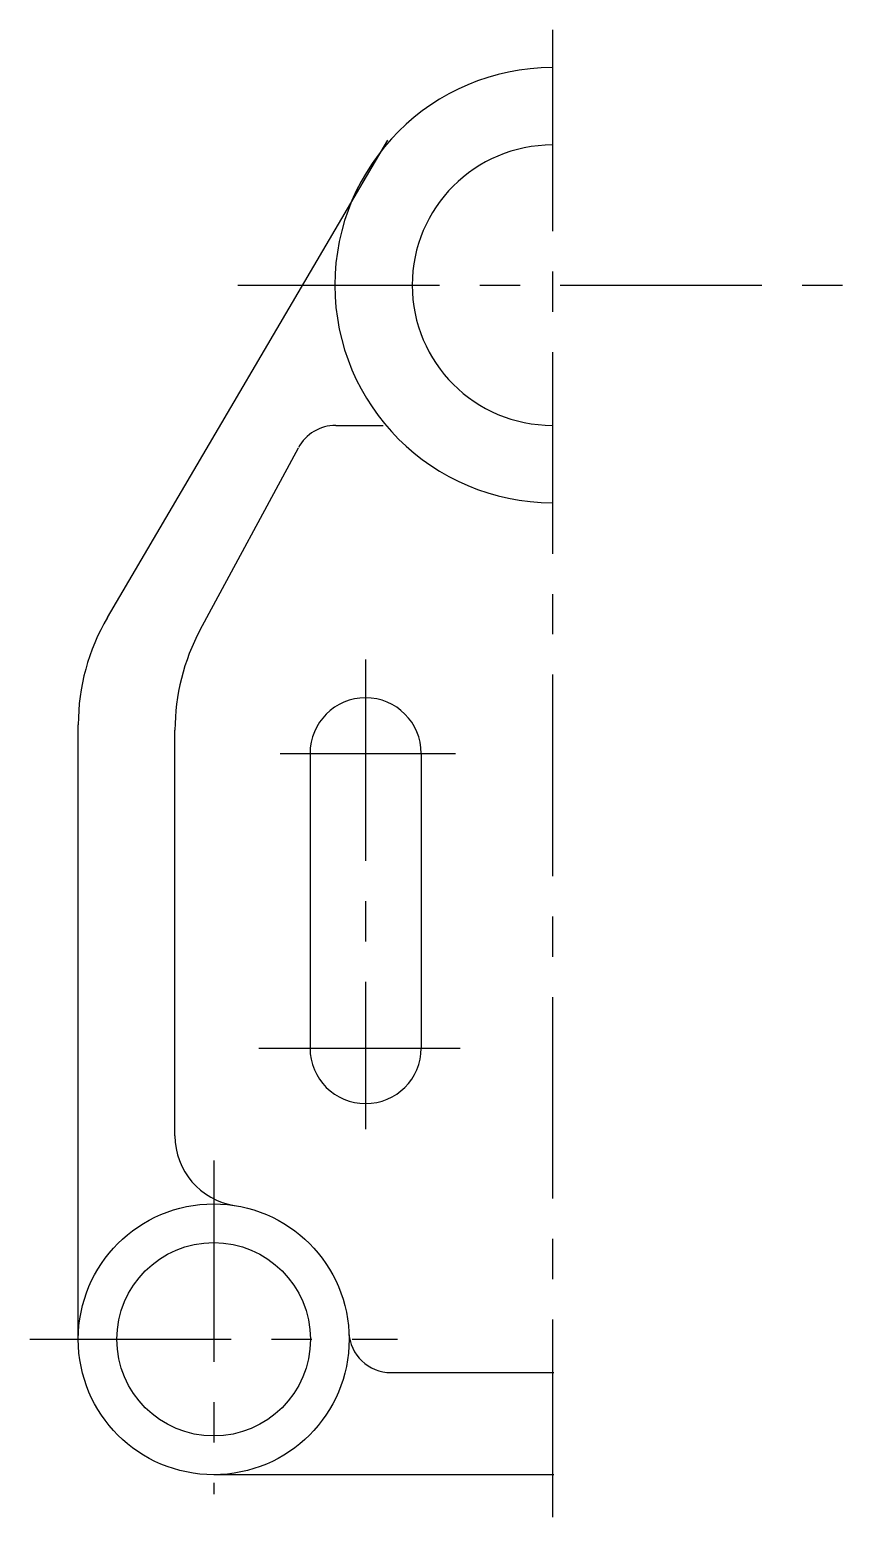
# Model space of a CAD drawing. Header units: millimetres. Extents: x 872 to 989, y 248 to 459.
import ezdxf

# ---------------------------------------------------------------- set-up
doc = ezdxf.new("R2010")
doc.units = ezdxf.units.MM
doc.header["$LTSCALE"] = 0.9
doc.linetypes.add('CENTER', pattern=[50.8, 31.75, -6.35, 6.35, -6.35])
doc.layers.add('点画线', color=1, linetype='CENTER')
doc.layers.add('粗实线', color=7, linetype='Continuous')

msp = doc.modelspace()

# ---------------------------------------------------------------- linework, layer by layer
at = {"layer": '点画线'}
for p, q in [((945.64, 459.1), (945.64, 248.18)), ((901.04, 422.88), (989.14, 422.88)), ((919.15, 369.82), (919.15, 303.2)), ((907.03, 356.49), (931.88, 356.49)), ((904, 314.71), (933.09, 314.71)), ((897.61, 298.78), (897.61, 251.47)), ((871.53, 273.41), (923.68, 273.41))]:
    msp.add_line(p, q, dxfattribs=at)
at = {"layer": '粗实线'}
for p, q in [((882.54, 375.75), (922.31, 443.45)), ((914.91, 403), (920.94, 403)), ((920.94, 403), (921.62, 403)), ((895.71, 374.01), (909.63, 399.84)), ((878.41, 273.41), (878.41, 360.56)), ((892.12, 302.26), (892.12, 359.78)), ((911.27, 356.49), (911.27, 314.71)), ((927.03, 356.49), (927.03, 314.71)), ((922.77, 268.69), (945.82, 268.69)), ((897.61, 254.22), (945.82, 254.22))]:
    msp.add_line(p, q, dxfattribs=at)
for radius in [19.2, 13.71]:
    msp.add_circle((897.61, 273.41), radius, dxfattribs=at)
for centre, radius, start, end in [((945.64, 422.88), 30.85, 90, 270), ((945.64, 422.88), 19.88, 90, 270), ((914.91, 397), 6, 90, 151.6797), ((908.41, 360.56), 30, 149.5689, 180), ((922.12, 359.78), 30, 151.6797, 180), ((919.15, 356.49), 7.88, 0, 180), ((919.15, 314.71), 7.88, 180, 0), ((902.12, 302.26), 10, 180, 261.1132), ((922.77, 274.69), 6, 182.8906, 270)]:
    msp.add_arc(centre, radius, start, end, dxfattribs=at)

doc.saveas('drawing.dxf')
